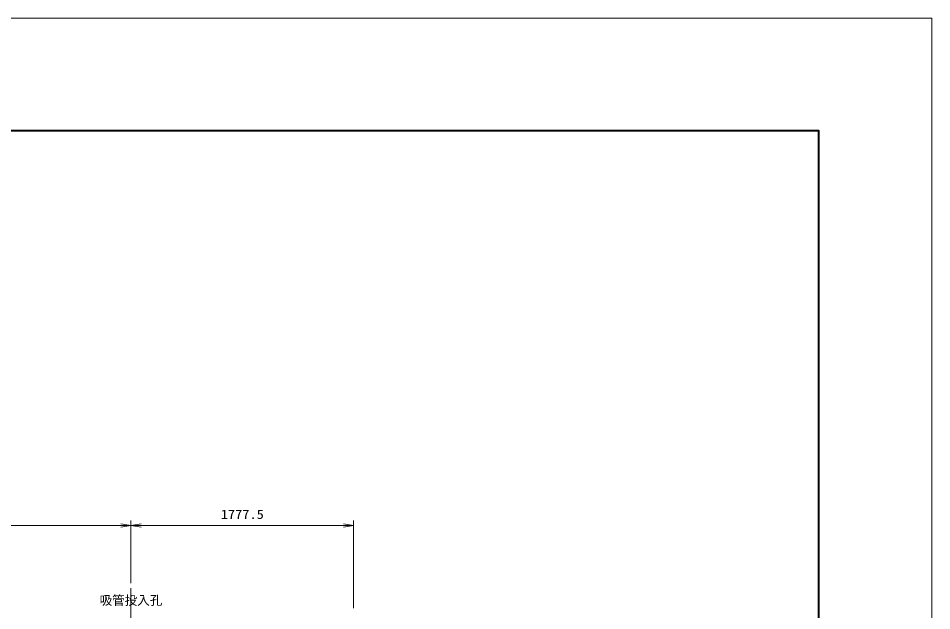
# Model space of a CAD drawing. Units: millimetres at full size; details may follow other scales. Extents: x 37600 to 71200, y -27760 to -4000.
# Drawn here: x 63908 to 71200, y -8730 to -4000 of the extents above; entities that cross this region are included whole.
import ezdxf
from ezdxf.enums import TextEntityAlignment as Align

# ---------------------------------------------------------------- set-up
doc = ezdxf.new("R2010")
doc.units = ezdxf.units.MM
doc.header["$LTSCALE"] = 80.0044
doc.linetypes.add('CHAIN', pattern=[18.5, 12, -1.5, 3.5, -1.5])
for name, color, linetype, lineweight in [('0_2', 4, 'Continuous', 13), ('Defpoints_5', 5, 'Continuous', 13), ('図枠', 1, 'Continuous', 40), ('寸法', 6, 'Continuous', 13), ('文字', 2, 'Continuous', 13)]:
    doc.layers.add(name, color=color, linetype=linetype, lineweight=lineweight)
doc.styles.add('ＭＳ ゴシック', font='')
doc.styles.get('ＭＳ ゴシック').set_extended_font_data('MS Gothic')

# ---------------------------------------------------------------- blocks, each defined once
blk = doc.blocks.new('open_arrow')
at = {"color": 0, "linetype": 'Continuous', "lineweight": -2}
blk.add_lwpolyline([(7.5, 1.25), (0, 0), (7.5, -1.25)], dxfattribs=at)

msp = doc.modelspace()

# ---------------------------------------------------------------- linework, layer by layer
at = {"layer": '0_2', "color": 2, "linetype": 'CHAIN'}
msp.add_line((64807.5, -8550), (64807.5, -10153), dxfattribs=at)
at = {"layer": 'Defpoints_5'}
msp.add_lwpolyline([(37600, -27760), (71200, -27760), (71200, -4000), (37600, -4000)], close=True, dxfattribs=at)
at = {"layer": '図枠'}
msp.add_lwpolyline([(38500, -26860), (70300, -26860), (70300, -4900), (38500, -4900)], close=True, dxfattribs=at)
at = {"layer": '寸法'}
for p, q in [((64807.5, -8510), (64807.5, -8010)), ((64807.5, -8510), (64807.5, -8010)), ((66585, -8710), (66585, -8010)), ((60172.5, -8050), (64807.5, -8050)), ((66585, -8050), (64807.5, -8050))]:
    msp.add_line(p, q, dxfattribs=at)

# ---------------------------------------------------------------- block references
at = {"layer": '寸法', "xscale": 10.7, "yscale": 10.7, "rotation": 180}
for p in [(64807.5, -8050), (66585, -8050)]:
    msp.add_blockref('open_arrow', p, dxfattribs=at)
at = {"layer": '寸法', "xscale": 10.7, "yscale": 10.7}
msp.add_blockref('open_arrow', (64807.5, -8050), dxfattribs=at)

# ---------------------------------------------------------------- texts
at = {"layer": '寸法', "style": 'ＭＳ ゴシック', "width": 1.15}
msp.add_text('1777.5', height=73.31, dxfattribs=at).set_placement((65696.25, -7960), align=Align.MIDDLE_CENTER)
at = {"layer": '文字', "style": 'ＭＳ ゴシック'}
msp.add_text('吸管投入孔', height=73.31, dxfattribs=at).set_placement((64807.5, -8610), align=Align.TOP_CENTER)

doc.saveas('drawing.dxf')
